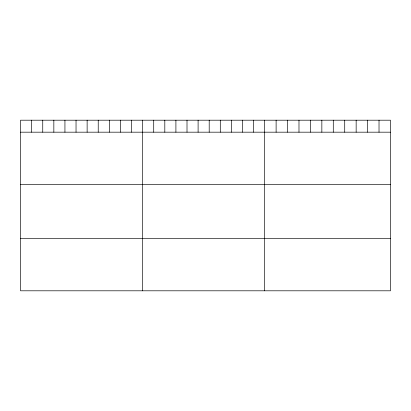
<?xml version="1.0" encoding="UTF-8"?>
<svg xmlns="http://www.w3.org/2000/svg" width="411" height="411" viewBox="0 0 411 411"><rect width="100%" height="100%" fill="white"/><g stroke="black" fill="none" stroke-linecap="round" stroke-linejoin="round"><path stroke-width="0.62" d="M390.45 132.178L390.45 290.803L20.55 290.803L20.55 120.197L390.45 120.197L390.45 132.178L20.55 132.178M20.55 184.524L390.45 184.524M20.55 238.457L390.45 238.457M379.019 120.197L379.019 132.178M367.583 120.197L367.583 132.178M356.152 120.197L356.152 132.178M344.716 120.197L344.716 132.178M333.285 120.197L333.285 132.178M321.849 120.197L321.849 132.178M310.418 120.197L310.418 132.178M298.982 120.197L298.982 132.178M287.551 120.197L287.551 132.178M276.115 120.197L276.115 132.178M264.684 120.197L264.684 290.803M253.587 120.197L253.587 132.178M242.49 120.197L242.49 132.178M231.393 120.197L231.393 132.178M220.296 120.197L220.296 132.178M209.199 120.197L209.199 132.178M198.102 120.197L198.102 132.178M187.005 120.197L187.005 132.178M175.908 120.197L175.908 132.178M164.811 120.197L164.811 132.178M153.714 120.197L153.714 132.178M142.617 120.197L142.617 290.803M131.52 120.197L131.52 132.178M120.423 120.197L120.423 132.178M109.326 120.197L109.326 132.178M98.229 120.197L98.229 132.178M87.132 120.197L87.132 132.178M76.035 120.197L76.035 132.178M64.938 120.197L64.938 132.178M53.841 120.197L53.841 132.178M42.744 120.197L42.744 132.178M31.647 120.197L31.647 132.178"/></g></svg>
